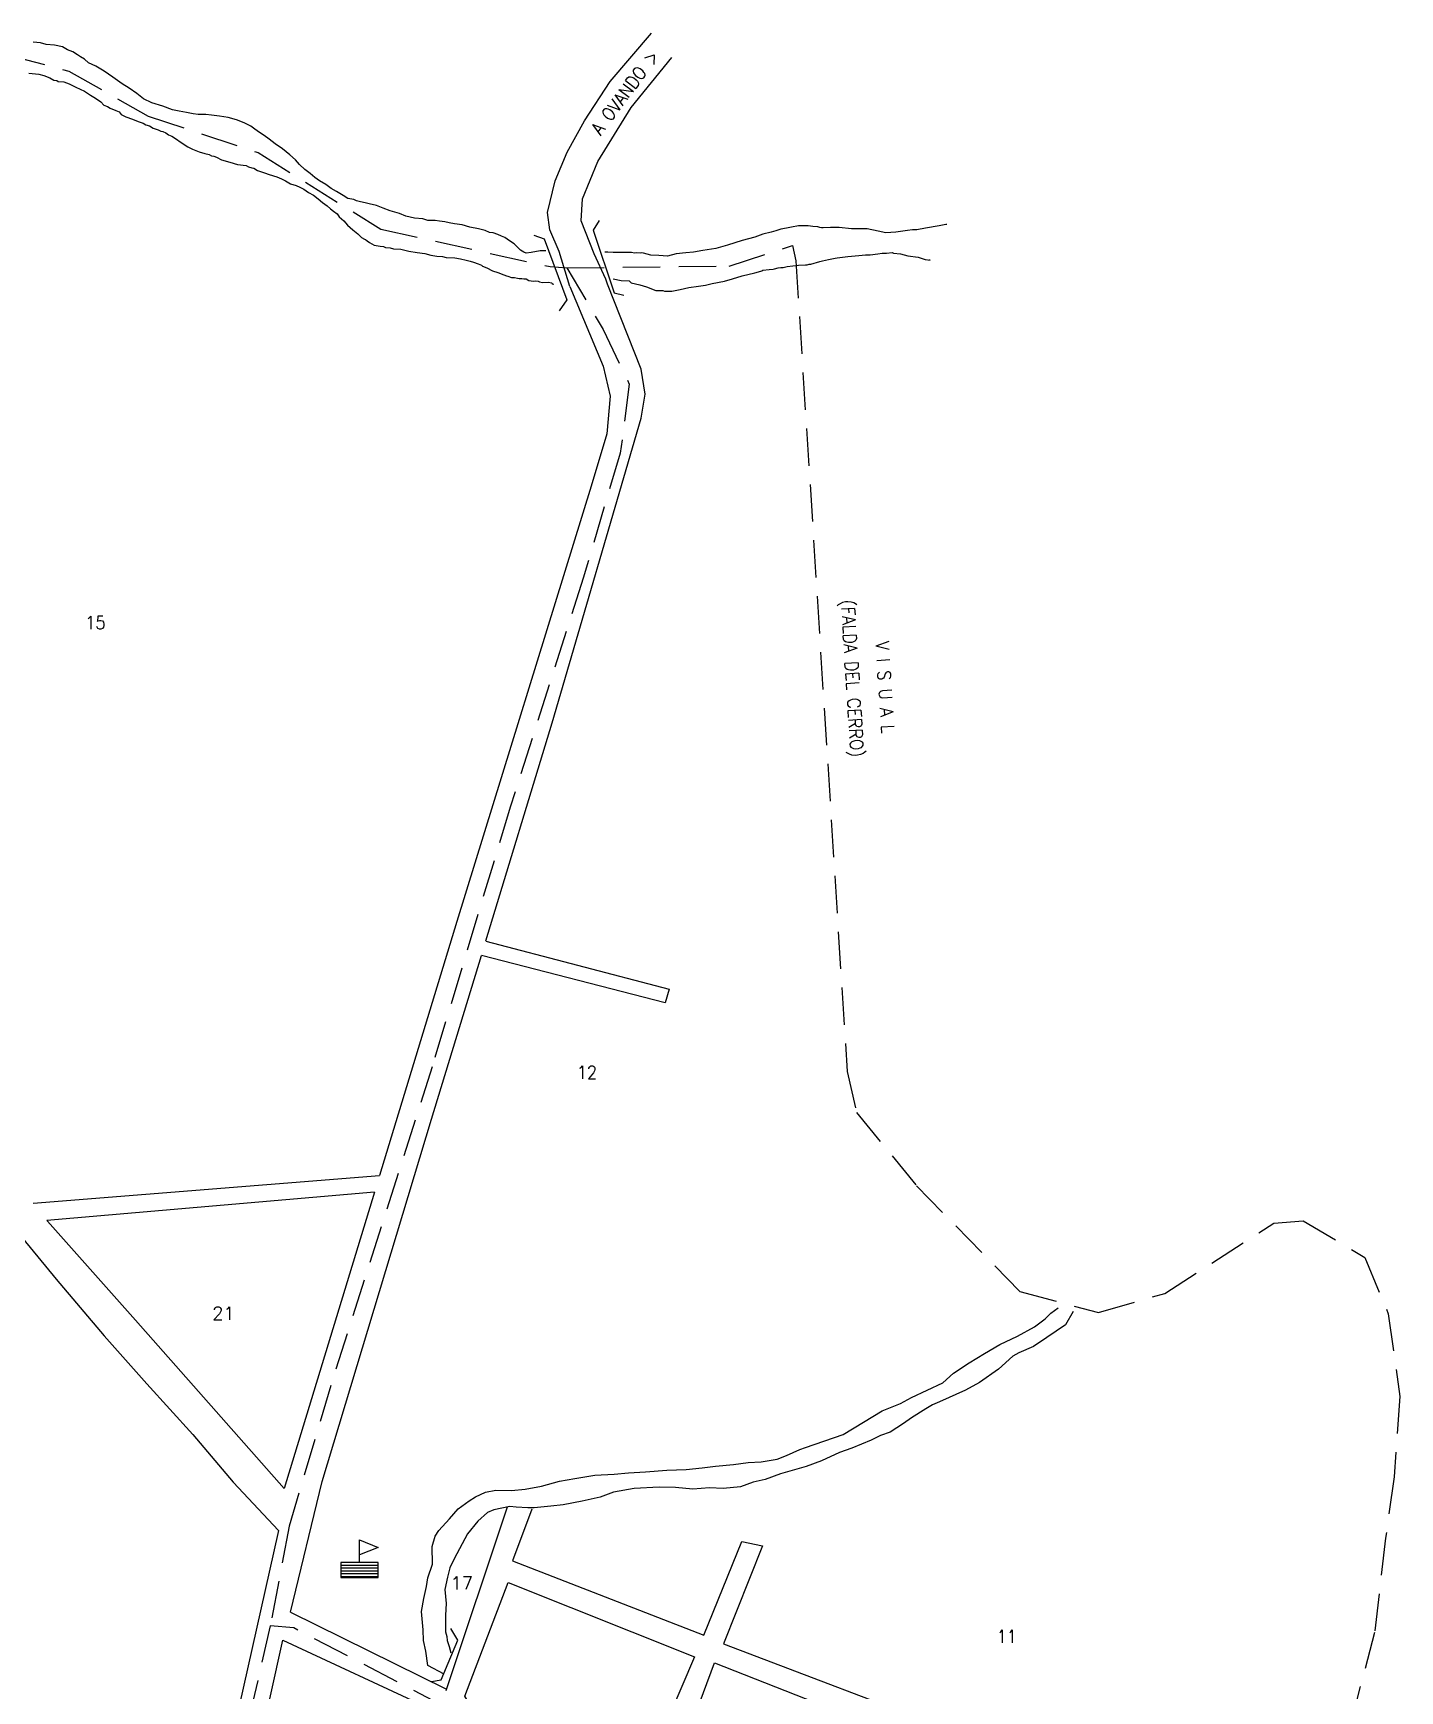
# Model space of a CAD drawing. Extents: x 533624 to 536047, y 1694598 to 1697264.
# Drawn here: x 534954 to 535686, y 1696371 to 1697259 of the extents above; entities that cross this region are included whole.
import ezdxf

# ---------------------------------------------------------------- set-up
doc = ezdxf.new("R2010")
doc.units = 0
doc.header["$LTSCALE"] = 80
doc.header["$MEASUREMENT"] = 0
doc.linetypes.add('HIDDEN', pattern=[0.375, 0.25, -0.125])
doc.layers.get('0').update_dxf_attribs({"linetype": 'CONTINUOUS'})
for name, color, linetype in [('4', 9, 'HIDDEN'), ('6', 10, 'CONTINUOUS'), ('9', 5, 'CONTINUOUS'), ('A', 3, 'CONTINUOUS'), ('C', 1, 'CONTINUOUS'), ('D', 6, 'CONTINUOUS'), ('F', 15, 'CONTINUOUS')]:
    doc.layers.add(name, color=color, linetype=linetype)
doc.styles.add('ROMANS', font='ROMANS', dxfattribs={"height": 7})

# ---------------------------------------------------------------- blocks, each defined once
blk = doc.blocks.new('ESC')
for p, q in [((0, -2), (0, 10)), ((0, 10), (10, 6)), ((10, 6), (0, 2)), ((-10, -3.5), (10, -3.5)), ((-10, -5), (10, -5)), ((-10, -6.5), (10, -6.5)), ((-10, -8), (10, -8)), ((-10, -9.5), (10, -9.5))]:
    blk.add_line(p, q)
blk.add_lwpolyline([(-10, -2), (-10, -10), (10, -10), (10, -2)], close=True)

msp = doc.modelspace()

# ---------------------------------------------------------------- linework, layer by layer
at = {"layer": '4', "color": 9, "linetype": 'HIDDEN'}
for points in [[(534911.646421, 1697254.926541), (534973.04858, 1697238.663979), (534973.04858, 1697238.663979), (534973.04858, 1697238.663979), (535015.5625, 1697214.625), (535074.399137, 1697195.050738), (535074.399137, 1697195.050738), (535140.0625, 1697154), (535140.0625, 1697154), (535140.0625, 1697154), (535140.0625, 1697154), (535140.0625, 1697154), (535140.0625, 1697154), (535230.8125, 1697134), (535239.8125, 1697133.375), (535259.3125, 1697100.25), (535273.25, 1697071), (535268.4375, 1697034.125), (535248.5, 1696967.125), (535209.4375, 1696844.5), (535167.625, 1696705.5), (535113.3125, 1696534.75), (535091, 1696459.5), (535080.9375, 1696406.125)], [(535239.8125, 1697133.375), (535239.8125, 1697133.375), (535326.8125, 1697134.25), (535326.8125, 1697134.25), (535326.8125, 1697134.25), (535360.75, 1697145.25), (535360.75, 1697145.25), (535362.5, 1697137.125), (535389.9375, 1696703), (535395.0625, 1696681), (535427.125, 1696641.75), (535482.5625, 1696585.125), (535524.6875, 1696573.875), (535560.096629, 1696584.129419), (535560.096629, 1696584.129419), (535618.53965, 1696621.828998), (535634.3125, 1696623), (535667.36547, 1696603.34881), (535667.36547, 1696603.34881), (535679.875, 1696573.125), (535679.875, 1696573.125), (535686.0625, 1696529), (535683, 1696485.875), (535678.4375, 1696453.125), (535678.4375, 1696453.125), (535672.5, 1696402.625), (535663.06, 1696366.75)], [(535431.612533, 1695918.571582), (535346.0625, 1695947.625), (535377.6875, 1696031.125), (535406.75, 1696112.5), (535316.6875, 1696148), (535163.625, 1696202.25), (535124.4375, 1696218.25), (535175.5, 1696362.25), (535093.5, 1696405), (535080.9375, 1696406.125), (535044.75, 1696249.25), (534995.5, 1696265), (534857.5, 1696316.75), (534751.8125, 1696351.25), (534732.875, 1696263.75), (534695.1875, 1696097.625), (534686.875, 1696085), (534663.625, 1695965)]]:
    msp.add_lwpolyline(points, dxfattribs=at)
at = {"layer": '6'}
for points in [[(535235.625, 1697142), (535230.625, 1697153.625), (535230.625, 1697153.625), (535229.4375, 1697162.875), (535229.4375, 1697162.875), (535233.5625, 1697179.875), (535233.5625, 1697179.875), (535239.9375, 1697195.25), (535239.9375, 1697195.25), (535249.3125, 1697212), (535249.3125, 1697212), (535263, 1697233.125), (535263, 1697233.125), (535285.0625, 1697259)], [(535254.5, 1697140.875), (535247.4375, 1697158.5), (535247.4375, 1697158.5), (535248.125, 1697170.25), (535248.125, 1697170.25), (535256.375, 1697190.25), (535256.375, 1697190.25), (535274.3125, 1697219.125), (535274.3125, 1697219.125), (535296.125, 1697246)]]:
    msp.add_lwpolyline(points, dxfattribs=at)
at = {"layer": '9'}
for points in [[(535228.5625, 1697142.5), (535225.5625, 1697142.5), (535220.625, 1697141.625), (535217.9375, 1697141.25), (535216.8125, 1697141.75), (535214.9375, 1697142.875), (535213.5, 1697144.25), (535211.625, 1697146.125), (535209.125, 1697147.75), (535206.625, 1697149.625), (535204.75, 1697150.375), (535202.8125, 1697151.25), (535200.375, 1697152), (535198.4375, 1697152.25), (535196, 1697153.25), (535192.4375, 1697154.125), (535187.75, 1697155.125), (535183.6875, 1697156.375), (535179.5625, 1697156.875), (535176.8125, 1697157.5), (535174.375, 1697158), (535171.625, 1697158.25), (535169.1875, 1697158.75), (535165.375, 1697158.625), (535162.625, 1697159.5), (535158.25, 1697160), (535153.625, 1697161), (535150.0625, 1697162.375), (535145.125, 1697163.875), (535141.3125, 1697165.25), (535137.75, 1697166.625), (535133.9375, 1697167.625), (535131.75, 1697168.125), (535129.25, 1697168.625), (535127.0625, 1697169.125), (535125.6875, 1697170), (535122.4375, 1697170.5), (535119.9375, 1697172.125), (535116.375, 1697174.25), (535113.625, 1697175.875), (535110.625, 1697178), (535107.3125, 1697179.875), (535104.875, 1697181.75), (535102.375, 1697183.875), (535099.375, 1697186), (535096.5625, 1697188.75), (535094.375, 1697191.125), (535091.375, 1697193.875), (535087.5, 1697197.125), (535083.625, 1697199.75), (535080.375, 1697202.25), (535077.625, 1697204.125), (535075.125, 1697205.75), (535072.6875, 1697207.625), (535070.4375, 1697209.125), (535066.875, 1697211), (535062.8125, 1697212.625), (535058.4375, 1697213.75), (535053.75, 1697214.5), (535049.375, 1697215), (535046.375, 1697215.5), (535042.3125, 1697215.375), (535039.5625, 1697215.875), (535036, 1697216.5), (535032.1875, 1697217.25), (535028.625, 1697218), (535023.4375, 1697219.875), (535017.4375, 1697221.75), (535013, 1697223.875), (535009.4375, 1697226.75), (535005.3125, 1697229.5), (535001.5, 1697231.875), (534996.5625, 1697235.375), (534991.875, 1697238.625), (534987.5, 1697241.25), (534983.625, 1697243.125), (534981.4375, 1697245), (534979.25, 1697246.375), (534977.5625, 1697247.375), (534975.125, 1697249), (534972.375, 1697250.125), (534969.625, 1697251.75), (534965.25, 1697252.5), (534960.875, 1697253), (534957.875, 1697253.75), (534953.8125, 1697254.25)], [(534951.5, 1697237.625), (534957, 1697237.125), (534959.6875, 1697236.375), (534962.75, 1697235), (534964.9375, 1697233.875), (534966.5625, 1697233.625), (534967.375, 1697233.125), (534970.375, 1697232.875), (534973.125, 1697231.875), (534976.6875, 1697230), (534981.375, 1697227.875), (534984.625, 1697225.75), (534987.375, 1697224.125), (534990.125, 1697222.25), (534991.8125, 1697220.375), (534993.6875, 1697219.75), (534995.0625, 1697218.75), (534998.125, 1697217.625), (535000, 1697216.875), (535001.125, 1697215.5), (535003.5625, 1697214.125), (535007.125, 1697212.875), (535010.1875, 1697211.75), (535012.875, 1697210.75), (535014.25, 1697209.875), (535016.1875, 1697209.375), (535018.125, 1697208.125), (535020.875, 1697207.25), (535022.25, 1697206.5), (535023.3125, 1697206.25), (535024.9375, 1697205.625), (535026.3125, 1697204.625), (535028.25, 1697203.75), (535030.1875, 1697202.5), (535033.1875, 1697200.375), (535036.75, 1697198.125), (535039.25, 1697196.875), (535042.8125, 1697195.5), (535045.8125, 1697194.5), (535048.25, 1697194), (535049.375, 1697193.375), (535050.75, 1697193.125), (535052.125, 1697192.625), (535054.8125, 1697191.25), (535059.1875, 1697190), (535063.3125, 1697188.625), (535067.9375, 1697188.125), (535069.3125, 1697187.375), (535071, 1697186.875), (535072.0625, 1697186.625), (535074, 1697185.5), (535077.8125, 1697184.125), (535080.3125, 1697183.375), (535084.375, 1697182.125), (535086.875, 1697181), (535089.0625, 1697179.875), (535091.8125, 1697178.375), (535094.8125, 1697177.5), (535096.75, 1697176.5), (535098.9375, 1697175.375), (535101.375, 1697173.75), (535104.125, 1697172.25), (535106.625, 1697170.25), (535108.8125, 1697168.375), (535111.3125, 1697166.5), (535113.1875, 1697164.875), (535114.875, 1697163.625), (535116.8125, 1697162.25), (535117.875, 1697160.625), (535120.375, 1697158.5), (535122.3125, 1697156.25), (535125.0625, 1697153.625), (535127.8125, 1697151.5), (535129.75, 1697149.625), (535131.375, 1697148.75), (535131.9375, 1697148.5), (535132.75, 1697147.75), (535134.125, 1697146.875), (535136.625, 1697145.5), (535139.875, 1697145), (535141.5, 1697144.75), (535142.625, 1697144.25), (535145.0625, 1697144), (535147, 1697143.5), (535150.8125, 1697143.25), (535155.1875, 1697142.25), (535159.5625, 1697141.5), (535163.6875, 1697141), (535166.9375, 1697140.125), (535170.1875, 1697139.625), (535173.25, 1697139.375), (535175.125, 1697138.875), (535179.75, 1697138.625), (535182.75, 1697138.125), (535185.8125, 1697137.375), (535188, 1697136.875), (535189.875, 1697136.375), (535192.375, 1697135.5), (535194, 1697134.75), (535194.5625, 1697134.25), (535197, 1697133.375), (535200, 1697131.75), (535202.75, 1697130.75), (535206.0625, 1697129.625), (535207.4375, 1697129.125), (535208.25, 1697128.875), (535210.1875, 1697128.125), (535211, 1697128.125), (535211.8125, 1697128.125), (535213.4375, 1697127.875), (535214.25, 1697127.625), (535215.625, 1697127.625), (535216.6875, 1697127.375), (535218.0625, 1697127.375), (535219.4375, 1697126.5), (535221.9375, 1697126.25), (535223, 1697126.375), (535224.375, 1697126.125), (535225.1875, 1697125.75), (535226.8125, 1697125.5), (535229.8125, 1697125.625), (535231.75, 1697125.375), (535232, 1697124.75), (535232.8125, 1697124.5)], [(535443.3125, 1697156.5), (535442.75, 1697156.5), (535439.1875, 1697155.75), (535431.875, 1697154.5), (535427.25, 1697153.625), (535425.0625, 1697153.625), (535422.3125, 1697153.375), (535416.0625, 1697152.5), (535410.625, 1697152.125), (535406.5, 1697152.875), (535400.75, 1697154.125), (535392.3125, 1697154.125), (535385.75, 1697154.875), (535381.125, 1697155), (535377.0625, 1697154.75), (535376.25, 1697154.75), (535375.375, 1697155), (535374.3125, 1697155.25), (535371.5625, 1697155.5), (535369.125, 1697155.75), (535363.9375, 1697155.75), (535360.125, 1697155.125), (535357.4375, 1697154.5), (535354.4375, 1697154), (535351.6875, 1697153.125), (535349.25, 1697152.5), (535344.875, 1697151.375), (535340.5625, 1697149.75), (535333.75, 1697148), (535325.875, 1697145.5), (535319.625, 1697143.75), (535312.5625, 1697142.625), (535307.625, 1697141.75), (535303.5625, 1697141.375), (535298.375, 1697140.75), (535293.75, 1697139.625), (535289.125, 1697139.875), (535284.75, 1697140.125), (535282.8125, 1697140.625), (535280.9375, 1697141.125), (535279.8125, 1697141.375), (535279, 1697141.125), (535277.375, 1697141.375), (535276, 1697141.125), (535274.375, 1697141.625), (535272.75, 1697141.625), (535270, 1697141.625), (535266.75, 1697141.5), (535264.5625, 1697141.5), (535261.8125, 1697141.75), (535260.1875, 1697141.75)], [(535264.6875, 1697127.375), (535268.8125, 1697126.5), (535273.1875, 1697126.375), (535273.75, 1697125.75), (535274.25, 1697125.25), (535278.9375, 1697124.25), (535282.5, 1697123.125), (535287.4375, 1697121.25), (535291.25, 1697121.125), (535292.0625, 1697120.75), (535296.125, 1697120.875), (535300.5, 1697121.75), (535305.125, 1697122.875), (535310.3125, 1697123.5), (535314.125, 1697124), (535317.625, 1697124.875), (535324.1875, 1697126.125), (535328.5, 1697127.5), (535333.6875, 1697129.125), (535340.5, 1697130.625), (535343.75, 1697131.5), (535344.3125, 1697131.75), (535344.8125, 1697132), (535348.125, 1697132.375), (535350.3125, 1697132.625), (535351.125, 1697132.875), (535353, 1697133.25), (535354.375, 1697133.5), (535355.75, 1697133.5), (535357.875, 1697134.125), (535363.875, 1697134.75), (535367.6875, 1697135), (535368.5, 1697135), (535369.625, 1697135.25), (535370.4375, 1697135.25), (535375.3125, 1697136.75), (535376.6875, 1697137), (535379.9375, 1697137.875), (535383.5, 1697138.5), (535384.5625, 1697138.75), (535390.3125, 1697139.375), (535396.3125, 1697140), (535399.8125, 1697140.25), (535402.3125, 1697140.25), (535406.375, 1697140.875), (535408.8125, 1697141.125), (535411, 1697141.25), (535414, 1697141.5), (535414.8125, 1697141.25), (535418.625, 1697140.75), (535422.5, 1697139.75), (535427.9375, 1697139), (535431.75, 1697137.875), (535434.5, 1697137.375), (535433.6875, 1697137.375)]]:
    msp.add_lwpolyline(points, dxfattribs=at)
at = {"layer": '9', "color": 5, "linetype": 'CONTINUOUS'}
for points in [[(535174.00711, 1696380.273577), (535165.407146, 1696384.943607), (535164.216034, 1696392.587991), (535163.003399, 1696398.19746), (535162.810911, 1696404.050531), (535161.895686, 1696413.72714), (535163.242837, 1696420.835892), (535164.581917, 1696427.18155), (535165.393435, 1696431.752039), (535167.760734, 1696439.104394), (535167.605911, 1696448.518567), (535169.191285, 1696454.098442), (535171.258484, 1696457.129292), (535176.921759, 1696463.429216), (535181.556815, 1696468.722442), (535187.452931, 1696472.98476), (535190.783881, 1696475.239066), (535196.152437, 1696477.726213), (535201.759215, 1696478.684484), (535210.153241, 1696478.595703), (535217.537879, 1696479.280777), (535226.205101, 1696480.969858), (535235.900542, 1696483.665634), (535244.056345, 1696485.10573), (535254.758482, 1696486.773288), (535265.195494, 1696487.426078), (535272.834497, 1696488.108462), (535281.996996, 1696488.520339), (535293.454156, 1696489.416733), (535303.634113, 1696489.817849), (535312.293264, 1696490.743836), (535319.426228, 1696491.685965), (535329.102837, 1696492.60119), (535336.998895, 1696493.535248), (535343.872115, 1696493.971339), (535352.536646, 1696495.406054), (535357.391092, 1696497.389853), (535364.54827, 1696500.621262), (535367.611404, 1696501.606436), (535387.781521, 1696508.516104), (535398.791829, 1696515.26826), (535408.776608, 1696521.268083), (535418.485501, 1696525.235682), (535424.370856, 1696528.480542), (535441.242307, 1696536.188277), (535446.89482, 1696541.470743), (535455.348033, 1696546.977979), (535463.5415, 1696551.979177), (535471.732277, 1696556.726011), (535481.192186, 1696561.205029), (535490.403111, 1696566.195465), (535496.044863, 1696570.460473), (535499.129519, 1696573.480563), (535502.977269, 1696576.492581)], [(535511.095408, 1696574.371575), (535506.950248, 1696567.292417), (535496.957398, 1696560.5295), (535489.784079, 1696555.771905), (535481.861118, 1696552.294204), (535478.789913, 1696550.545936), (535471.083652, 1696543.504443), (535460.833747, 1696536.489852), (535453.411444, 1696532.243676), (535439.354143, 1696526.032533), (535435.7769, 1696524.544011), (535432.191585, 1696522.292396), (535424.509537, 1696517.540182), (535420.153058, 1696514.533544), (535412.979739, 1696509.775949), (535407.873619, 1696508.049205), (535402.759427, 1696505.559367), (535392.539116, 1696501.342785), (535385.898738, 1696498.869089), (535376.184465, 1696494.392762), (535368.01252, 1696491.426479), (535354.233797, 1696487.501925), (535346.061853, 1696484.535643), (535339.6866, 1696483.076714), (535332.791858, 1696480.605709), (535323.623979, 1696479.685102), (535316.250101, 1696480.017486), (535307.339276, 1696479.348554), (535297.935864, 1696480.211189), (535289.287474, 1696480.302659), (535275.79809, 1696479.682153), (535264.838898, 1696477.762921), (535257.687101, 1696475.040241), (535247.997041, 1696472.853194), (535237.800942, 1696470.925891), (535231.179396, 1696470.232746), (535222.265881, 1696469.30945), (535218.959144, 1696469.344424), (535212.602724, 1696469.666046), (535209.298677, 1696469.955384), (535200.631455, 1696468.266304), (535197.308576, 1696466.775092), (535192.172862, 1696462.250339), (535186.504206, 1696455.441687), (535179.493781, 1696442.033012), (535177.153385, 1696437.224301), (535175.827757, 1696432.150465), (535174.485986, 1696425.550442), (535175.171061, 1696418.165803), (535174.849438, 1696411.809383), (535174.798322, 1696406.976459), (535174.755277, 1696402.906629), (535175.491467, 1696400.354914), (535175.724309, 1696398.317308), (535176.706793, 1696394.99981), (535177.689276, 1696391.682311)]]:
    msp.add_lwpolyline(points, dxfattribs=at)
at = {"layer": 'F'}
for p, q in [((535241.3125, 1697123.25), (535235.625, 1697142)), ((535260.625, 1697127.25), (535254.5, 1697140.875)), ((535261.5, 1697124.625), (535260.625, 1697127.25)), ((535196.375, 1696772.875), (535231.875, 1696889.75)), ((535136.6875, 1696638.375), (535088.3125, 1696479.625)), ((535085.25, 1696457.25), (535059.375, 1696341.25)), ((535091.75, 1696413.375), (535175.25, 1696372.25))]:
    msp.add_line(p, q, dxfattribs=at)
for points in [[(535257.0625, 1697158.75), (535253.8125, 1697153.5), (535253.8125, 1697153.5), (535265.125, 1697120), (535265.125, 1697120), (535270.3125, 1697118.75)], [(535222.1875, 1697150.75), (535227.6875, 1697148.875), (535227.6875, 1697148.875), (535239.75, 1697116.125), (535239.75, 1697116.125), (535235.6875, 1697110.25)], [(535241.3125, 1697123.25), (535259.25, 1697080.625), (535262.9375, 1697064.625), (535261.25, 1697044.375), (535252.8125, 1697016.5), (535180.9375, 1696783.375), (535139.4375, 1696647.25)], [(535231.875, 1696889.75), (535279.6875, 1697052.75), (535281.75, 1697065.625), (535279.6875, 1697079), (535261.5, 1697124.625)], [(535091.75, 1696413.375), (535108.6875, 1696483.375), (535167.375, 1696677.375), (535194.0625, 1696765.125)], [(534918.6875, 1696651.75), (534940, 1696623.625), (534966.25, 1696591.75), (534991.9375, 1696561.5), (535014.875, 1696535.75), (535039.4375, 1696508.5), (535061, 1696483.125), (535085.25, 1696457.25)], [(535088.3125, 1696479.625), (535008.75, 1696569.875), (534961.5625, 1696622.75), (534961.1875, 1696623.25)], [(535087.5625, 1696398.375), (535166.75, 1696361.625), (535119.4375, 1696228.75), (535055.375, 1696252.625), (535087.5625, 1696398.375)]]:
    msp.add_lwpolyline(points, dxfattribs=at)
at = {"layer": 'F', "color": 15, "linetype": 'CONTINUOUS'}
for points in [[(535196.374741, 1696772.84687), (535294.653259, 1696747.104018), (535292.540325, 1696739.748973), (535194.036854, 1696765.149242)], [(534953.889898, 1696632.445009), (535139.438719, 1696647.290029)], [(535136.705296, 1696638.326657), (534961.187414, 1696623.220949)], [(535207.766477, 1696469.656787), (535174.930407, 1696371.360062)], [(535220.985988, 1696468.559808), (535210.772532, 1696440.93901), (535313.126824, 1696401.188733), (535333.49993, 1696451.343041), (535344.667751, 1696448.935387), (535323.761703, 1696396.49718), (535449.688485, 1696348.611407), (535448.549963, 1696337.17577), (535422.44459, 1696346.355627), (535390.559303, 1696266.050329), (535420.691461, 1696252.757597), (535415.705189, 1696238.309942), (535385.556889, 1696250.076487), (535376.644849, 1696225.240246), (535364.727386, 1696228.927793), (535376.450887, 1696255.006262)], [(535167.350591, 1696376.273695), (535172.44864, 1696377.237346), (535181.323016, 1696398.512486), (535177.572118, 1696404.657586)]]:
    msp.add_lwpolyline(points, dxfattribs=at)
for points in [[(535208.359497, 1696429.26246), (535308.170145, 1696389.539086), (535275.824555, 1696313.817728), (535195.575753, 1696351.044668), (535185.07539, 1696368.454441)], [(535318.821167, 1696386.37372), (535411.035857, 1696350.037793), (535380.920359, 1696268.696205), (535290.012465, 1696308.325418)]]:
    msp.add_lwpolyline(points, close=True, dxfattribs=at)

# ---------------------------------------------------------------- block references
at = {"layer": 'A', "color": 3}
msp.add_blockref('ESC', (535128.647586, 1696442.090355), dxfattribs=at)

# ---------------------------------------------------------------- texts
at = {"layer": 'C', "color": 1, "style": 'ROMANS', "width": 0.9}
for s, p in [('15', (534981.81, 1696939.88)), ('12', (535245.13, 1696699)), ('11', (535470.081271, 1696396.936932))]:
    msp.add_text(s, height=7, dxfattribs=at).set_placement(p)
at = {"layer": 'C', "color": 1, "linetype": 'CONTINUOUS', "style": 'ROMANS'}
for s, p in [('21', (535049.819276, 1696569.942061)), ('17', (535177.512005, 1696425.497617))]:
    msp.add_text(s, height=7, dxfattribs=at).set_placement(p)
at = {"layer": 'D', "color": 6, "style": 'ROMANS', "width": 0.9}
for s, rotation, p in [('A OVANDO >', 53.289371, (535257.772711, 1697203.883532)), ('(FALDA DEL CERRO)', 273.56, (535386.69, 1696955.38)), ('V I S U A L', 273.56, (535405.25, 1696933.13))]:
    msp.add_text(s, height=7, rotation=rotation, dxfattribs=at).set_placement(p)

doc.saveas('drawing.dxf')
